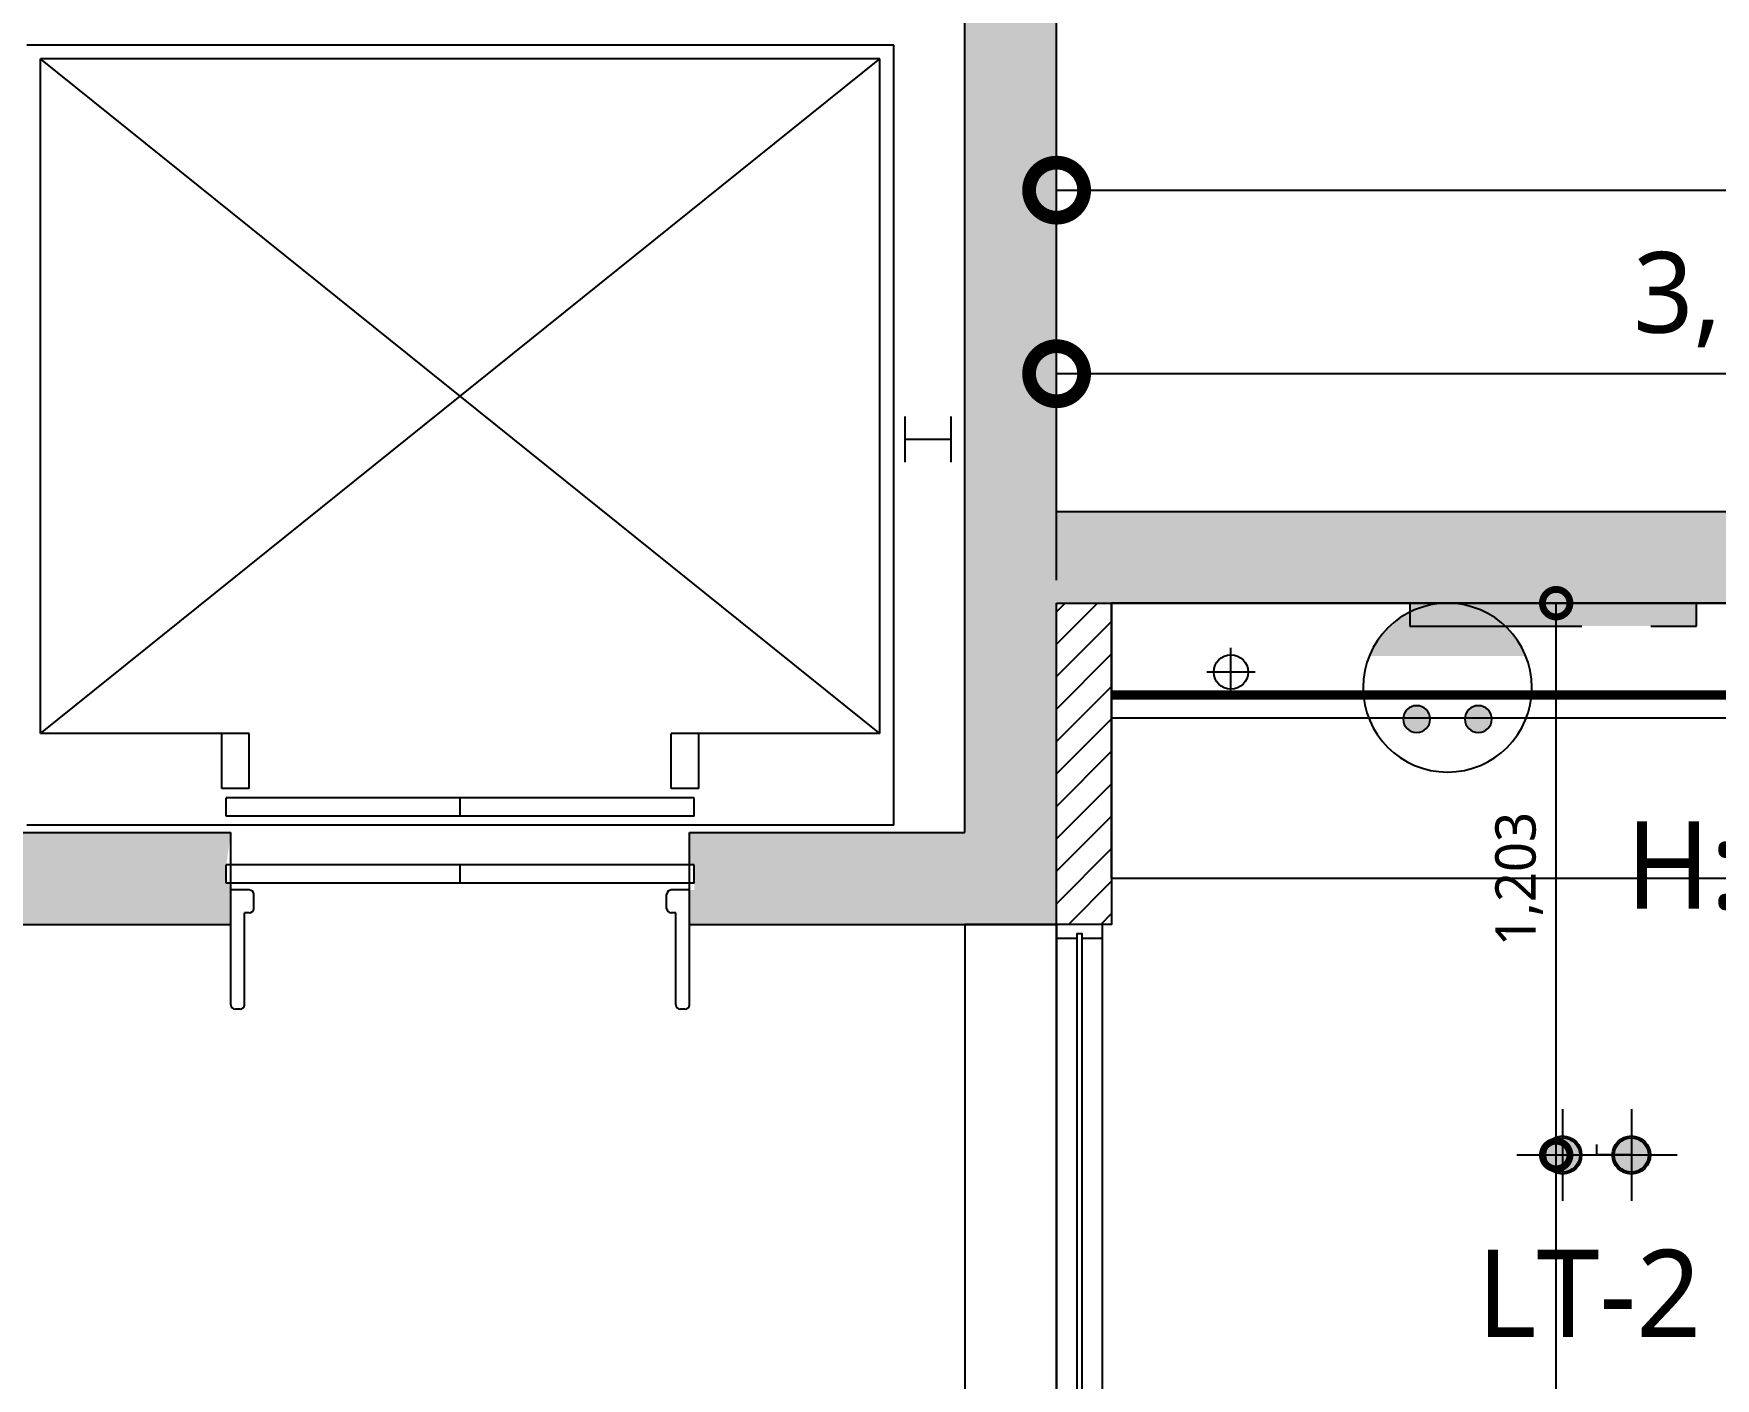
# Model space of a CAD drawing. Extents: x 11477420 to 23072185, y -28506554 to -14238804.
# Drawn here: x 11529366 to 11533032, y -14271484 to -14268553 of the extents above; entities that cross this region are included whole.
import ezdxf
from ezdxf.enums import TextEntityAlignment as Align

# ---------------------------------------------------------------- set-up
doc = ezdxf.new("R2010")
doc.units = 0
doc.header["$LTSCALE"] = 50
doc.header["$MEASUREMENT"] = 0
doc.linetypes.add('DASH', pattern=[0.35, 0.25, -0.1])
doc.linetypes.add('HIDDEN', pattern=[0.375, 0.25, -0.125])
doc.layers.get('0').update_dxf_attribs({"linetype": 'CONTINUOUS'})
doc.layers.get('DEFPOINTS').update_dxf_attribs({"linetype": 'CONTINUOUS'})
for name, color, linetype in [('06-LIGHT', 4, 'CONTINUOUS'), ('07-DIM WAL', 5, 'CONTINUOUS'), ('1.천장.벽체선(내벽)', 3, 'CONTINUOUS'), ('2.글자선', 60, 'CONTINUOUS'), ('2CONTINUOUS', 2, 'CONTINUOUS'), ('3 가구-붙박이', 6, 'CONTINUOUS'), ('8.패턴선', 8, 'CONTINUOUS'), ('C-WIN', 4, 'CONTINUOUS'), ('CO-DO-FR', 7, 'CONTINUOUS'), ('ELEV', 7, 'CONTINUOUS'), ('FINISH', 6, 'CONTINUOUS'), ('Layer2', 51, 'CONTINUOUS'), ('설비', 7, 'CONTINUOUS'), ('에어컨', 30, 'DASH')]:
    doc.layers.add(name, color=color, linetype=linetype)
doc.styles.add('DAWIN', font='NanumSquareR.ttf')
doc.styles.add('맑은 고딕', font='malgun.ttf')
doc.dimstyles.new('40', dxfattribs={"dimscale": 40, "dimtxt": 2.2, "dimasz": 3, "dimexe": 1.25, "dimexo": 0.625, "dimtad": 1, "dimdec": 0, "dimzin": 0, "dimdsep": 46, "dimlunit": 6, "dimtxsty": 'DAWIN', "dimblk1": 'DOTSMALL', "dimblk2": 'DOTSMALL', "dimsah": 1, "dimcen": 0.001, "dimclrd": 1, "dimclre": 1, "dimclrt": 3, "dimadec": 0, "dimazin": 0, "dimtfac": 1, "dimtdec": 0, "dimtix": 1, "dimtmove": 2, "dimatfit": 3, "dimldrblk": 'DOTSMALL', "dimfxl": 0, "dimtolj": 1, "dimtzin": 0, "dimarcsym": 0})
doc.dimstyles.new('80', dxfattribs={"dimscale": 80, "dimtxt": 2.2, "dimasz": 3, "dimexe": 1.25, "dimexo": 0.625, "dimtad": 1, "dimdec": 0, "dimzin": 0, "dimdsep": 46, "dimlunit": 6, "dimtxsty": 'DAWIN', "dimblk1": 'DOTSMALL', "dimblk2": 'DOTSMALL', "dimsah": 1, "dimcen": 0.001, "dimclrd": 1, "dimclre": 1, "dimclrt": 3, "dimadec": 0, "dimazin": 0, "dimtfac": 1, "dimtdec": 0, "dimtix": 1, "dimtmove": 2, "dimatfit": 3, "dimldrblk": 'DOTSMALL', "dimfxl": 0, "dimtolj": 1, "dimtzin": 0, "dimarcsym": 0})

# ---------------------------------------------------------------- blocks, each defined once
blk = doc.blocks.new('flooor')
at = {"layer": '8.패턴선', "ltscale": 30}
h = blk.add_hatch(color=256, dxfattribs=at)
h.dxf.hatch_style = 1
h.paths.add_polyline_path([(11507656.8, -14172891.8), (11491856.8, -14172891.8), (11491856.8, -14188496.8), (11492056.8, -14188496.8), (11492056.8, -14187881.8), (11492216.8, -14187881.8), (11492216.8, -14187096.8), (11492056.8, -14187096.8), (11492056.8, -14177741.8), (11494956.8, -14177741.8), (11494956.8, -14177541.8), (11492056.8, -14177541.8), (11492056.8, -14173091.8), (11494756.8, -14173091.8), (11494756.8, -14176541.8), (11494956.8, -14176541.8), (11494956.8, -14173091.8), (11500056.8, -14173091.8), (11500056.8, -14176141.8), (11500256.8, -14176141.8), (11500256.8, -14173091.8), (11503456.8, -14173091.8), (11503456.8, -14176141.8), (11503656.8, -14176141.8), (11503656.8, -14175391.8), (11504256.8, -14175391.8), (11504256.8, -14175302.3), (11504246.8, -14175302.3), (11504246.8, -14175262.3), (11504256.8, -14175191.8), (11503656.8, -14175191.8), (11503656.8, -14173091.8), (11505856.8, -14173091.8), (11505856.8, -14175191.8), (11505256.8, -14175191.8), (11505256.8, -14175262.3), (11505266.8, -14175262.3), (11505266.8, -14175316.8), (11505256.8, -14175316.8), (11505256.8, -14175391.8), (11506056.8, -14175391.8), (11506056.8, -14174691.8), (11509204.8, -14174691.8), (11509204.8, -14174491.8), (11506056.8, -14174491.8), (11506056.8, -14173091.8), (11507656.8, -14173091.8)])
h.paths.add_polyline_path([(11499856.8, -14177741.8), (11504356.8, -14177741.8), (11504356.8, -14177541.8), (11499106.8, -14177541.8), (11499106.8, -14177566.8), (11499106.8, -14177716.8), (11499106.8, -14177741.8), (11499106.8, -14177991.8), (11499856.8, -14177991.8)], flags=17)
h.paths.add_polyline_path([(11506056.8, -14177541.8), (11505856.8, -14177541.8), (11505356.8, -14177541.8), (11505356.8, -14177741.8), (11505356.8, -14177941.8), (11506056.8, -14177941.8)], flags=17)
h.paths.add_polyline_path([(11512534.8, -14172891.8), (11511656.8, -14172891.8), (11511656.8, -14173091.8), (11511656.8, -14173691.8), (11512334.8, -14173691.8), (11512334.8, -14174491.8), (11511854.8, -14174491.8), (11511854.8, -14174691.8), (11512334.8, -14174691.8), (11512334.8, -14174791.8), (11512534.8, -14174791.8)])
h.paths.add_polyline_path([(11512534.8, -14175641.8), (11512384.8, -14175641.8), (11512334.8, -14175641.8), (11512334.8, -14176391.8), (11512534.8, -14176391.8)])
h.paths.add_polyline_path([(11512534.8, -14176941.8), (11512384.8, -14176941.8), (11512334.8, -14176941.8), (11512334.8, -14177100.8), (11511772.8, -14177100.8), (11511772.8, -14177941.8), (11512334.8, -14177941.8), (11512334.8, -14178041.8), (11512534.8, -14178041.8)])
h.paths.add_polyline_path([(11512534.8, -14179271.8), (11512384.8, -14179271.8), (11512334.8, -14179271.8), (11512334.8, -14179836.8), (11512534.8, -14179836.8)])
h.paths.add_polyline_path([(11512256.8, -14184446.8), (11511656.8, -14184446.8), (11511656.8, -14185146.8), (11512256.8, -14185146.8)])
h.paths.add_polyline_path([(11507213.8, -14187066.8), (11506733.8, -14187066.8), (11506733.8, -14187846.8), (11507213.8, -14187846.8)], flags=17)
h.paths.add_polyline_path([(11499706.8, -14186781.8), (11499221.8, -14186781.8), (11499221.8, -14187556.8), (11499706.8, -14187556.8)], flags=17)
at = {"layer": '에어컨', "ltscale": 30}
h = blk.add_hatch(color=256, dxfattribs=at)
h.dxf.hatch_style = 1
h.paths.add_polyline_path([(11506826.8, -14174741.8), (11507451.8, -14174741.8), (11507451.8, -14174691.8), (11506826.8, -14174691.8)])
at = {"ltscale": 30}
for p, q in [((11506436.8, -14174894.3), (11506436.8, -14174789.3)), ((11506489.3, -14174841.8), (11506384.3, -14174841.8))]:
    blk.add_line(p, q, dxfattribs=at)
blk.add_circle((11506436.8, -14174841.8), 37.5, dxfattribs=at)
at = {"layer": '2CONTINUOUS', "ltscale": 30}
for p, q in [((11505856.8, -14175191.8), (11505856.8, -14173091.8)), ((11506056.8, -14174491.8), (11506056.8, -14173091.8)), ((11506056.8, -14174491.8), (11509204.8, -14174491.8)), ((11506056.8, -14175391.8), (11506056.8, -14174691.8)), ((11506056.8, -14174691.8), (11509204.8, -14174691.8)), ((11503656.8, -14175191.8), (11504256.8, -14175191.8)), ((11504256.8, -14175391.8), (11504256.8, -14175191.8)), ((11505256.8, -14175191.8), (11505856.8, -14175191.8)), ((11505256.8, -14175391.8), (11505256.8, -14175191.8)), ((11503656.8, -14175391.8), (11504256.8, -14175391.8)), ((11505256.8, -14175391.8), (11506056.8, -14175391.8))]:
    blk.add_line(p, q, dxfattribs=at)
at = {"layer": 'C-WIN', "ltscale": 30}
blk.add_lwpolyline([(11505856.8, -14177541.8), (11506056.8, -14177541.8), (11506056.8, -14175391.8), (11505856.8, -14175391.8)], close=True, dxfattribs=at)
at = {"layer": 'ELEV'}
for p, q in [((11505701.8, -14173475.7), (11503811.8, -14173475.7)), ((11505701.8, -14175175.7), (11505701.8, -14173475.7)), ((11503841.8, -14174975.7), (11505671.8, -14173505.7)), ((11505671.8, -14174975.7), (11503841.8, -14173505.7)), ((11503841.8, -14174975.7), (11503841.8, -14173505.7)), ((11505671.8, -14173505.7), (11503841.8, -14173505.7)), ((11505671.8, -14174975.7), (11505671.8, -14173505.7)), ((11505726.8, -14174384.7), (11505726.8, -14174284.7)), ((11505826.8, -14174384.7), (11505826.8, -14174284.7)), ((11505726.8, -14174334.7), (11505826.8, -14174334.7)), ((11504296.8, -14174975.7), (11503841.8, -14174975.7)), ((11504236.8, -14175095.7), (11504236.8, -14174975.7)), ((11504296.8, -14175095.7), (11504296.8, -14174975.7)), ((11505671.8, -14174975.7), (11505216.8, -14174975.7)), ((11505216.8, -14175095.7), (11505216.8, -14174975.7)), ((11505276.8, -14175095.7), (11505276.8, -14174975.7)), ((11504296.8, -14175095.7), (11504236.8, -14175095.7)), ((11505276.8, -14175095.7), (11505216.8, -14175095.7)), ((11505266.8, -14175115.7), (11504246.8, -14175115.7)), ((11504246.8, -14175155.7), (11504246.8, -14175115.7)), ((11504756.8, -14175155.7), (11504756.8, -14175115.7)), ((11505266.8, -14175155.7), (11505266.8, -14175115.7)), ((11505701.8, -14175175.7), (11503811.8, -14175175.7)), ((11505266.8, -14175155.7), (11504246.8, -14175155.7)), ((11505266.8, -14175262.3), (11504246.8, -14175262.3)), ((11504246.8, -14175302.3), (11504246.8, -14175262.3)), ((11504756.8, -14175302.3), (11504756.8, -14175262.3)), ((11505266.8, -14175302.3), (11505266.8, -14175262.3)), ((11505266.8, -14175302.3), (11504246.8, -14175302.3)), ((11504296.8, -14175316.8), (11504256.8, -14175316.8)), ((11504256.8, -14175566.8), (11504256.8, -14175316.8)), ((11505256.8, -14175316.8), (11505216.8, -14175316.8)), ((11505256.8, -14175566.8), (11505256.8, -14175316.8)), ((11504306.8, -14175356.8), (11504306.8, -14175326.8)), ((11505206.8, -14175356.8), (11505206.8, -14175326.8)), ((11504296.8, -14175366.8), (11504286.8, -14175366.8)), ((11504286.8, -14175566.8), (11504286.8, -14175366.8)), ((11505226.8, -14175366.8), (11505216.8, -14175366.8)), ((11505226.8, -14175566.8), (11505226.8, -14175366.8)), ((11504276.8, -14175576.8), (11504266.8, -14175576.8)), ((11505246.8, -14175576.8), (11505236.8, -14175576.8))]:
    blk.add_line(p, q, dxfattribs=at)
for centre, start, end in [((11504296.8, -14175326.8), 0, 90), ((11505216.8, -14175326.8), 90, 180), ((11504296.8, -14175356.8), 270, 0), ((11505216.8, -14175356.8), 180, 270), ((11504266.8, -14175566.8), 180, 270), ((11504276.8, -14175566.8), 270, 0), ((11505236.8, -14175566.8), 180, 270), ((11505246.8, -14175566.8), 270, 0)]:
    blk.add_arc(centre, 10, start, end, dxfattribs=at)
at = {"layer": '에어컨', "ltscale": 30}
blk.add_lwpolyline([(11506826.8, -14174741.8), (11507451.8, -14174741.8), (11507451.8, -14174691.8), (11506826.8, -14174691.8)], close=True, dxfattribs=at)
blk = doc.blocks.new('flooor2')
at = {"layer": '1.천장.벽체선(내벽)', "ltscale": 30}
h = blk.add_hatch(dxfattribs=at)
h.set_pattern_fill('_USER', color=256, scale=50, angle=45, pattern_type=0)
h.set_pattern_definition([(45, (-6e-09, -21710), (-35.35533906, 35.35533906), [])])
h.paths.add_polyline_path([(11531596.1, -14269794.4), (11531716.1, -14269794.4), (11531716.1, -14270494.4), (11531596.1, -14270494.4)])
blk.add_lwpolyline([(11531596.1, -14269794.4), (11531716.1, -14269794.4), (11531716.1, -14270494.4), (11531596.1, -14270494.4), (11531596.1, -14269794.4)], dxfattribs=at)
at = {"layer": '3 가구-붙박이', "color": 8}
blk.add_lwpolyline([(11534696.1, -14270394.4), (11531716.1, -14270394.4), (11531716.1, -14269794.4), (11534696.1, -14269794.4)], close=True, dxfattribs=at)
at = {"layer": 'CO-DO-FR', "color": 8}
for points in [[(11531696.1, -14270524.4), (11531696.1, -14270494.4), (11531596.1, -14270494.4), (11531596.1, -14270524.4), (11531641.1, -14270524.4), (11531641.1, -14270514.4), (11531651.1, -14270514.4), (11531651.1, -14270524.4), (11531696.1, -14270524.4)], [(11531696.1, -14271584.4), (11531696.1, -14270494.4), (11531596.1, -14270494.4), (11531596.1, -14271584.4)], [(11531641.1, -14271564.4), (11531641.1, -14270514.4), (11531651.1, -14270514.4), (11531651.1, -14271564.4)]]:
    blk.add_lwpolyline(points, close=True, dxfattribs=at)
at = {"layer": 'FINISH', "color": 8, "ltscale": 10}
blk.add_lwpolyline([(11531716.1, -14269794.4), (11531716.1, -14270044.4), (11537874.1, -14270044.4), (11537874.1, -14269794.4), (11531716.1, -14269794.4)], dxfattribs=at)
blk.add_blockref('flooor', (25539.3, -95102.6))
blk = doc.blocks.new('_DOTSMALL')
at = {"color": 0, "linetype": 'ByBlock', "const_width": 0.5}
blk.add_lwpolyline([(-0.0625, 0, 1), (0.0625, 0, 1)], format="xyb", close=True, dxfattribs=at)
blk = doc.blocks.new('*D206')
at = {"layer": '07-DIM WAL', "color": 1, "lineweight": -2, "ltscale": 30}
for p, q in [((11532685.1, -14272796.9), (11532685.1, -14270996.9)), ((11532710.1, -14270996.9), (11532735.1, -14270996.9)), ((11532710.1, -14272796.9), (11532735.1, -14272796.9))]:
    blk.add_line(p, q, dxfattribs=at)
at = {"layer": 'DEFPOINTS', "color": 0, "ltscale": 30}
for p in [(11532685.1, -14270996.9), (11532685.1, -14270996.9), (11532685.1, -14272796.9)]:
    blk.add_point(p, dxfattribs=at)
at = {"layer": '07-DIM WAL', "color": 1, "lineweight": -2, "ltscale": 30, "xscale": 120, "yscale": 120, "zscale": 120}
for p, rotation in [((11532685.1, -14270996.9), 90), ((11532685.1, -14272796.9), 270)]:
    blk.add_blockref('_DOTSMALL', p, dxfattribs=dict(at, rotation=rotation))
at = {"layer": '07-DIM WAL', "color": 3, "ltscale": 30, "insert": (11532604.3, -14271896.9), "char_height": 88, "attachment_point": 5, "rotation": 90, "style": 'DAWIN'}
blk.add_mtext('\\A1;1,800', dxfattribs=at)
blk = doc.blocks.new('HEY')
at = {"linetype": 'Continuous'}
h = blk.add_hatch(color=4, dxfattribs=at)
h.dxf.hatch_style = 1
edge = h.paths.add_edge_path()
edge.add_arc((66128.5, 14191.8), 37.5, 0, 360)
edge = h.paths.add_edge_path()
edge.add_arc((66128.5, 14041.8), 37.5, 0, 360)
at = {"color": 1, "linetype": 'Continuous'}
for p, q in [((66128.5, 14291.8), (66128.5, 14091.8)), ((66228.5, 14191.8), (66028.5, 14191.8)), ((66128.5, 14141.8), (66128.5, 13941.8)), ((66228.5, 14041.8), (66028.5, 14041.8))]:
    blk.add_line(p, q, dxfattribs=at)
blk.add_lwpolyline([(66128.5, 14191.8), (66128.5, 14041.8), (66128.5, 14116.8), (66151.2, 14116.8)], dxfattribs=at)
at = {"color": 4, "linetype": 'Continuous'}
for centre, radius in [((66128.5, 14191.8), 41.5), ((66128.5, 14191.8), 37.5), ((66128.5, 14041.8), 41.5), ((66128.5, 14041.8), 37.5)]:
    blk.add_circle(centre, radius, dxfattribs=at)
blk = doc.blocks.new('*D289')
at = {"layer": '07-DIM WAL', "color": 1, "lineweight": -2, "ltscale": 30}
for p, q in [((11531596.1, -14269744.4), (11531596.1, -14268794.4)), ((11537874.1, -14269744.4), (11537874.1, -14268794.4)), ((11531596.1, -14268894.4), (11537874.1, -14268894.4))]:
    blk.add_line(p, q, dxfattribs=at)
at = {"layer": 'DEFPOINTS', "color": 0, "ltscale": 30}
for p in [(11537874.1, -14268894.4), (11531596.1, -14269794.4), (11537874.1, -14269794.4)]:
    blk.add_point(p, dxfattribs=at)
at = {"layer": '07-DIM WAL', "color": 1, "lineweight": -2, "ltscale": 30, "xscale": 240, "yscale": 240, "zscale": 240, "rotation": 180}
blk.add_blockref('_DOTSMALL', (11531596.1, -14268894.4), dxfattribs=at)
at = {"layer": '07-DIM WAL', "color": 1, "lineweight": -2, "ltscale": 30, "xscale": 240, "yscale": 240, "zscale": 240}
blk.add_blockref('_DOTSMALL', (11537874.1, -14268894.4), dxfattribs=at)
at = {"layer": '07-DIM WAL', "color": 3, "ltscale": 30, "insert": (11534735.1, -14268732.9), "char_height": 176, "attachment_point": 5, "style": 'DAWIN'}
blk.add_mtext('\\A1;6,278', dxfattribs=at)
blk = doc.blocks.new('*D293')
at = {"layer": '07-DIM WAL', "color": 1, "lineweight": -2, "ltscale": 30}
for p, q in [((11531596.1, -14269744.4), (11531596.1, -14269194.4)), ((11534696.1, -14269744.4), (11534696.1, -14269194.4)), ((11534696.1, -14269294.4), (11531596.1, -14269294.4))]:
    blk.add_line(p, q, dxfattribs=at)
at = {"layer": 'DEFPOINTS', "color": 0, "ltscale": 30}
for p in [(11531596.1, -14269294.4), (11531596.1, -14269794.4), (11534696.1, -14269794.4)]:
    blk.add_point(p, dxfattribs=at)
at = {"layer": '07-DIM WAL', "color": 1, "lineweight": -2, "ltscale": 30, "xscale": 240, "yscale": 240, "zscale": 240, "rotation": 180}
blk.add_blockref('_DOTSMALL', (11531596.1, -14269294.4), dxfattribs=at)
at = {"layer": '07-DIM WAL', "color": 1, "lineweight": -2, "ltscale": 30, "xscale": 240, "yscale": 240, "zscale": 240}
blk.add_blockref('_DOTSMALL', (11534696.1, -14269294.4), dxfattribs=at)
at = {"layer": '07-DIM WAL', "color": 3, "ltscale": 30, "insert": (11533146.1, -14269132.9), "char_height": 176, "attachment_point": 5, "style": 'DAWIN'}
blk.add_mtext('\\A1;3,100', dxfattribs=at)
blk = doc.blocks.new('egoo')
at = {"layer": 'Layer2'}
h = blk.add_hatch(color=140, dxfattribs=at)
edge = h.paths.add_edge_path()
edge.add_arc((1015645.3, 443433.7), 22.3, 0, 360)
h = blk.add_hatch(color=140, dxfattribs=at)
edge = h.paths.add_edge_path()
edge.add_arc((1015747.7, 443433.7), 22.3, 0, 360)
h = blk.add_hatch(color=140, dxfattribs=at)
edge = h.paths.add_edge_path()
edge.add_line((1015826.3, 443329.1), (1015566.6, 443329.1))
edge.add_ellipse((1015696.5, 443381.5), major_axis=(99, 99), ratio=1, start_angle=156.9578, end_angle=293.0422)
at = {"layer": 'Layer2', "color": 140}
for centre, radius in [((1015696.5, 443381.5), 140), ((1015645.3, 443433.7), 22.3), ((1015747.7, 443433.7), 22.3)]:
    blk.add_circle(centre, radius, dxfattribs=at)
blk = doc.blocks.new('*D378')
at = {"layer": '07-DIM WAL', "color": 1, "lineweight": -2, "ltscale": 10}
for p, q in [((11532685.1, -14270996.9), (11532685.1, -14269794.4)), ((11532710.1, -14269794.4), (11532735.1, -14269794.4)), ((11532710.1, -14270996.9), (11532735.1, -14270996.9))]:
    blk.add_line(p, q, dxfattribs=at)
at = {"layer": 'DEFPOINTS', "color": 0, "ltscale": 10}
for p in [(11532685.1, -14269794.4), (11532685.1, -14269794.4), (11532685.1, -14270996.9)]:
    blk.add_point(p, dxfattribs=at)
at = {"layer": '07-DIM WAL', "color": 1, "lineweight": -2, "ltscale": 10, "xscale": 120, "yscale": 120, "zscale": 120}
for p, rotation in [((11532685.1, -14269794.4), 90), ((11532685.1, -14270996.9), 270)]:
    blk.add_blockref('_DOTSMALL', p, dxfattribs=dict(at, rotation=rotation))
at = {"layer": '07-DIM WAL', "color": 3, "ltscale": 10, "insert": (11532604.3, -14270395.7), "char_height": 88, "attachment_point": 5, "rotation": 90, "style": 'DAWIN'}
blk.add_mtext('\\A1;1,203', dxfattribs=at)

msp = doc.modelspace()

# ---------------------------------------------------------------- linework, layer by layer
at = {"layer": '07-DIM WAL', "color": 10, "linetype": 'HIDDEN', "ltscale": 10, "const_width": 20}
msp.add_lwpolyline([(11531716.1, -14269994.4), (11537874.1, -14269994.4)], dxfattribs=at)

# ---------------------------------------------------------------- block references
msp.add_blockref('flooor2', (0, 0))
at = {"layer": '06-LIGHT', "rotation": 90}
msp.add_blockref('HEY', (11546890.8, -14337125.4), dxfattribs=at)
at = {"layer": '설비', "color": 140, "xscale": -1.314285739087145, "yscale": 1.314285739087145, "zscale": 1.314285739087145, "rotation": 180}
msp.add_blockref('egoo', (10197532.8, -13687248.5), dxfattribs=at)

# ---------------------------------------------------------------- texts
at = {"layer": '2.글자선', "color": 30, "style": '맑은 고딕'}
for s, p in [('H:1000', (11532837.1, -14270269.7)), ('LT-2', (11532512.3, -14271203.3))]:
    msp.add_text(s, height=190.14, dxfattribs=at).set_placement(p, align=Align.TOP_LEFT)

# ---------------------------------------------------------------- dimensions: what is measured, and where the dimension line sits
at = {"layer": '07-DIM WAL', "ltscale": 30}
for base, p1, p2, picture, middle in [((11537874.1, -14268894.4), (11531596.1, -14269794.4), (11537874.1, -14269794.4), '*D289', (11534735.1, -14268732.9)), ((11531596.1, -14269294.4), (11534696.1, -14269794.4), (11531596.1, -14269794.4), '*D293', (11533146.1, -14269132.9))]:
    dim = msp.add_linear_dim(base=base, p1=p1, p2=p2, dimstyle='80', dxfattribs=at)
    dim.commit()
    dim.dimension.update_dxf_attribs({"geometry": picture, "text_midpoint": middle})
at = {"layer": '07-DIM WAL', "ltscale": 10}
dim = msp.add_linear_dim(base=(11532685.0657805, -14269794.4450068), p1=(11532685.06578, -14270996.9450068), p2=(11532685.06578, -14269794.4450068), angle=90, dimstyle='40', dxfattribs=at)
dim.commit()
dim.dimension.update_dxf_attribs({"geometry": '*D378', "text_midpoint": (11532604.2902409, -14270395.6950068)})
at = {"layer": '07-DIM WAL', "ltscale": 30}
dim = msp.add_linear_dim(base=(11532685.1, -14270996.9), p1=(11532685.1, -14272796.9), p2=(11532685.1, -14270996.9), angle=90, dimstyle='40', dxfattribs=at)
dim.commit()
dim.dimension.update_dxf_attribs({"geometry": '*D206', "text_midpoint": (11532604.3, -14271896.9)})

doc.saveas('drawing.dxf')
